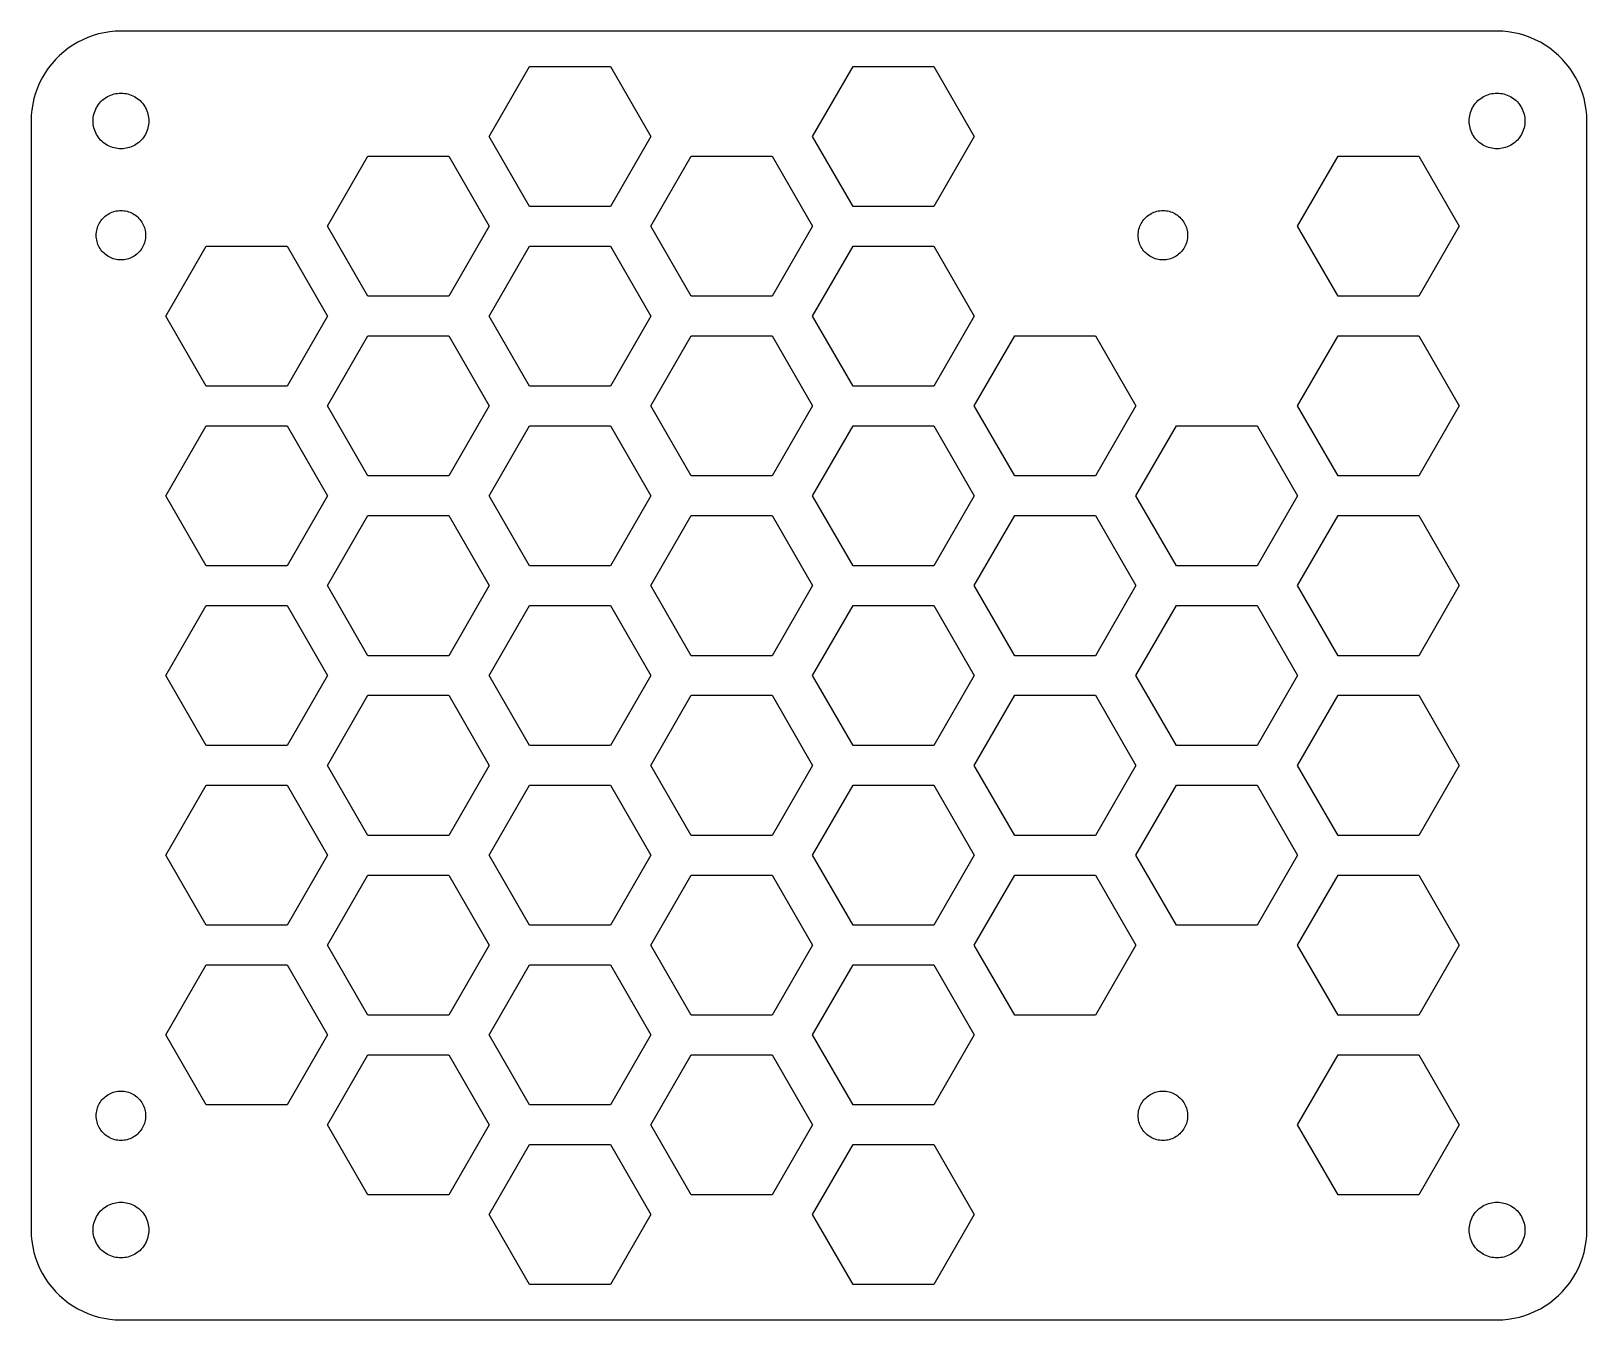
# Model space of a CAD drawing. Header units: metres. Extents: x -5 to 81.6, y -35.9 to 35.9.
import ezdxf

# ---------------------------------------------------------------- set-up
doc = ezdxf.new("R2010")
doc.units = ezdxf.units.M

msp = doc.modelspace()

# ---------------------------------------------------------------- linework, layer by layer
for p, q in [((-1.84062, 35.5089), (-2.1289, 35.3841)), ((-1.54508, 35.6153), (-1.84062, 35.5089)), ((-1.24345, 35.7029), (-1.54508, 35.6153)), ((-0.936906, 35.7714), (-1.24345, 35.7029)), ((-0.626666, 35.8206), (-0.936906, 35.7714)), ((-0.313952, 35.8501), (-0.626666, 35.8206)), ((0, 35.86), (-0.313952, 35.8501)), ((76.6, 35.86), (0, 35.86)), ((76.914, 35.8501), (76.6, 35.86)), ((77.2267, 35.8206), (76.914, 35.8501)), ((77.5369, 35.7714), (77.2267, 35.8206)), ((77.8434, 35.7029), (77.5369, 35.7714)), ((78.1451, 35.6153), (77.8434, 35.7029)), ((78.4406, 35.5089), (78.1451, 35.6153)), ((78.7289, 35.3841), (78.4406, 35.5089)), ((-3.18712, 34.7126), (-3.42274, 34.5048)), ((-2.93893, 34.9051), (-3.18712, 34.7126)), ((-2.67913, 35.0816), (-2.93893, 34.9051)), ((-2.40877, 35.2415), (-2.67913, 35.0816)), ((-2.1289, 35.3841), (-2.40877, 35.2415)), ((79.0088, 35.2415), (78.7289, 35.3841)), ((79.2791, 35.0816), (79.0088, 35.2415)), ((79.5389, 34.9051), (79.2791, 35.0816)), ((79.7871, 34.7126), (79.5389, 34.9051)), ((80.0227, 34.5048), (79.7871, 34.7126)), ((-4.04508, 33.7989), (-4.22164, 33.5391)), ((-3.85257, 34.0471), (-4.04508, 33.7989)), ((-3.64484, 34.2827), (-3.85257, 34.0471)), ((-3.42274, 34.5048), (-3.64484, 34.2827)), ((20.5, 30), (22.75, 33.8971)), ((22.75, 33.8971), (27.25, 33.8971)), ((27.25, 33.8971), (29.5, 30)), ((38.5, 30), (40.75, 33.8971)), ((40.75, 33.8971), (45.25, 33.8971)), ((45.25, 33.8971), (47.5, 30)), ((80.2448, 34.2827), (80.0227, 34.5048)), ((80.4526, 34.0471), (80.2448, 34.2827)), ((80.6451, 33.7989), (80.4526, 34.0471)), ((80.8216, 33.5391), (80.6451, 33.7989)), ((-4.52413, 32.9889), (-4.64888, 32.7006)), ((-4.38153, 33.2688), (-4.52413, 32.9889)), ((-4.22164, 33.5391), (-4.38153, 33.2688)), ((80.9815, 33.2688), (80.8216, 33.5391)), ((81.1241, 32.9889), (80.9815, 33.2688)), ((81.2489, 32.7006), (81.1241, 32.9889)), ((-4.84292, 32.1034), (-4.91144, 31.7969)), ((-4.75528, 32.4051), (-4.84292, 32.1034)), ((-4.64888, 32.7006), (-4.75528, 32.4051)), ((-1.06105, 31.9899), (-0.988007, 32.0543)), ((-0.988007, 32.0543), (-0.911067, 32.114)), ((-0.911067, 32.114), (-0.830531, 32.1687)), ((-0.830531, 32.1687), (-0.746717, 32.2183)), ((-0.746717, 32.2183), (-0.659958, 32.2625)), ((-0.659958, 32.2625), (-0.570593, 32.3012)), ((-0.570593, 32.3012), (-0.478976, 32.3341)), ((-0.478976, 32.3341), (-0.385468, 32.3613)), ((-0.385468, 32.3613), (-0.290441, 32.3825)), ((-0.290441, 32.3825), (-0.194266, 32.3978)), ((-0.194266, 32.3978), (-0.097324, 32.4069)), ((-0.097324, 32.4069), (0, 32.41)), ((0, 32.41), (0.097324, 32.4069)), ((0.097324, 32.4069), (0.194266, 32.3978)), ((0.194266, 32.3978), (0.290441, 32.3825)), ((0.290441, 32.3825), (0.385468, 32.3613)), ((0.385468, 32.3613), (0.478976, 32.3341)), ((0.478976, 32.3341), (0.570593, 32.3012)), ((0.570593, 32.3012), (0.659958, 32.2625)), ((0.659958, 32.2625), (0.746717, 32.2183)), ((0.746717, 32.2183), (0.830531, 32.1687)), ((0.830531, 32.1687), (0.911067, 32.114)), ((0.911067, 32.114), (0.988007, 32.0543)), ((0.988007, 32.0543), (1.06105, 31.9899)), ((75.539, 31.9899), (75.612, 32.0543)), ((75.612, 32.0543), (75.6889, 32.114)), ((75.6889, 32.114), (75.7695, 32.1687)), ((75.7695, 32.1687), (75.8533, 32.2183)), ((75.8533, 32.2183), (75.94, 32.2625)), ((75.94, 32.2625), (76.0294, 32.3012)), ((76.0294, 32.3012), (76.121, 32.3341)), ((76.121, 32.3341), (76.2145, 32.3613)), ((76.2145, 32.3613), (76.3096, 32.3825)), ((76.3096, 32.3825), (76.4057, 32.3978)), ((76.4057, 32.3978), (76.5027, 32.4069)), ((76.5027, 32.4069), (76.6, 32.41)), ((76.6, 32.41), (76.6973, 32.4069)), ((76.6973, 32.4069), (76.7943, 32.3978)), ((76.7943, 32.3978), (76.8904, 32.3825)), ((76.8904, 32.3825), (76.9855, 32.3613)), ((76.9855, 32.3613), (77.079, 32.3341)), ((77.079, 32.3341), (77.1706, 32.3012)), ((77.1706, 32.3012), (77.26, 32.2625)), ((77.26, 32.2625), (77.3467, 32.2183)), ((77.3467, 32.2183), (77.4305, 32.1687)), ((77.4305, 32.1687), (77.5111, 32.114)), ((77.5111, 32.114), (77.588, 32.0543)), ((77.588, 32.0543), (77.661, 31.9899)), ((81.3553, 32.4051), (81.2489, 32.7006)), ((81.4429, 32.1034), (81.3553, 32.4051)), ((81.5114, 31.7969), (81.4429, 32.1034)), ((-4.96057, 31.4867), (-4.99013, 31.174)), ((-4.91144, 31.7969), (-4.96057, 31.4867)), ((-1.52254, 31.1504), (-1.5013, 31.2455)), ((-1.5013, 31.2455), (-1.47414, 31.339)), ((-1.47414, 31.339), (-1.44115, 31.4306)), ((-1.44115, 31.4306), (-1.40248, 31.52)), ((-1.40248, 31.52), (-1.35827, 31.6067)), ((-1.35827, 31.6067), (-1.30871, 31.6905)), ((-1.30871, 31.6905), (-1.25398, 31.7711)), ((-1.25398, 31.7711), (-1.19429, 31.848)), ((-1.19429, 31.848), (-1.1299, 31.921)), ((-1.1299, 31.921), (-1.06105, 31.9899)), ((1.06105, 31.9899), (1.1299, 31.921)), ((1.1299, 31.921), (1.19429, 31.848)), ((1.19429, 31.848), (1.25398, 31.7711)), ((1.25398, 31.7711), (1.30871, 31.6905)), ((1.30871, 31.6905), (1.35827, 31.6067)), ((1.35827, 31.6067), (1.40248, 31.52)), ((1.40248, 31.52), (1.44115, 31.4306)), ((1.44115, 31.4306), (1.47414, 31.339)), ((1.47414, 31.339), (1.5013, 31.2455)), ((1.5013, 31.2455), (1.52254, 31.1504)), ((75.0775, 31.1504), (75.0987, 31.2455)), ((75.0987, 31.2455), (75.1259, 31.339)), ((75.1259, 31.339), (75.1588, 31.4306)), ((75.1588, 31.4306), (75.1975, 31.52)), ((75.1975, 31.52), (75.2417, 31.6067)), ((75.2417, 31.6067), (75.2913, 31.6905)), ((75.2913, 31.6905), (75.346, 31.7711)), ((75.346, 31.7711), (75.4057, 31.848)), ((75.4057, 31.848), (75.4701, 31.921)), ((75.4701, 31.921), (75.539, 31.9899)), ((77.661, 31.9899), (77.7299, 31.921)), ((77.7299, 31.921), (77.7943, 31.848)), ((77.7943, 31.848), (77.854, 31.7711)), ((77.854, 31.7711), (77.9087, 31.6905)), ((77.9087, 31.6905), (77.9583, 31.6067)), ((77.9583, 31.6067), (78.0025, 31.52)), ((78.0025, 31.52), (78.0412, 31.4306)), ((78.0412, 31.4306), (78.0741, 31.339)), ((78.0741, 31.339), (78.1013, 31.2455)), ((78.1013, 31.2455), (78.1225, 31.1504)), ((81.5606, 31.4867), (81.5114, 31.7969)), ((81.5901, 31.174), (81.5606, 31.4867)), ((-4.99013, 31.174), (-5, 30.86)), ((-5, 30.86), (-5, -30.86)), ((-1.55, 30.86), (-1.54694, 30.9573)), ((-1.54694, 30.7627), (-1.55, 30.86)), ((-1.54694, 30.9573), (-1.53778, 31.0543)), ((-1.53778, 30.6657), (-1.54694, 30.7627)), ((-1.53778, 31.0543), (-1.52254, 31.1504)), ((-1.52254, 30.5696), (-1.53778, 30.6657)), ((-1.5013, 30.4745), (-1.52254, 30.5696)), ((-1.47414, 30.381), (-1.5013, 30.4745)), ((-1.44115, 30.2894), (-1.47414, 30.381)), ((1.47414, 30.381), (1.44115, 30.2894)), ((1.5013, 30.4745), (1.47414, 30.381)), ((1.52254, 30.5696), (1.5013, 30.4745)), ((1.52254, 31.1504), (1.53778, 31.0543)), ((1.53778, 30.6657), (1.52254, 30.5696)), ((1.53778, 31.0543), (1.54694, 30.9573)), ((1.54694, 30.7627), (1.53778, 30.6657)), ((1.54694, 30.9573), (1.55, 30.86)), ((1.55, 30.86), (1.54694, 30.7627)), ((75.05, 30.86), (75.0531, 30.9573)), ((75.0531, 30.7627), (75.05, 30.86)), ((75.0531, 30.9573), (75.0622, 31.0543)), ((75.0622, 30.6657), (75.0531, 30.7627)), ((75.0622, 31.0543), (75.0775, 31.1504)), ((75.0775, 30.5696), (75.0622, 30.6657)), ((75.0987, 30.4745), (75.0775, 30.5696)), ((75.1259, 30.381), (75.0987, 30.4745)), ((75.1588, 30.2894), (75.1259, 30.381)), ((78.0741, 30.381), (78.0412, 30.2894)), ((78.1013, 30.4745), (78.0741, 30.381)), ((78.1225, 30.5696), (78.1013, 30.4745)), ((78.1225, 31.1504), (78.1378, 31.0543)), ((78.1378, 30.6657), (78.1225, 30.5696)), ((78.1378, 31.0543), (78.1469, 30.9573)), ((78.1469, 30.7627), (78.1378, 30.6657)), ((78.1469, 30.9573), (78.15, 30.86)), ((78.15, 30.86), (78.1469, 30.7627)), ((81.6, 30.86), (81.5901, 31.174)), ((81.6, -30.86), (81.6, 30.86)), ((-1.40248, 30.2), (-1.44115, 30.2894)), ((-1.35827, 30.1133), (-1.40248, 30.2)), ((-1.30871, 30.0295), (-1.35827, 30.1133)), ((-1.25398, 29.9489), (-1.30871, 30.0295)), ((-1.19429, 29.872), (-1.25398, 29.9489)), ((-1.1299, 29.799), (-1.19429, 29.872)), ((-1.06105, 29.7301), (-1.1299, 29.799)), ((-0.988007, 29.6657), (-1.06105, 29.7301)), ((-0.911067, 29.606), (-0.988007, 29.6657)), ((-0.830531, 29.5513), (-0.911067, 29.606)), ((-0.746717, 29.5017), (-0.830531, 29.5513)), ((-0.659958, 29.4575), (-0.746717, 29.5017)), ((-0.570593, 29.4188), (-0.659958, 29.4575)), ((0.659958, 29.4575), (0.570593, 29.4188)), ((0.746717, 29.5017), (0.659958, 29.4575)), ((0.830531, 29.5513), (0.746717, 29.5017)), ((0.911067, 29.606), (0.830531, 29.5513)), ((0.988007, 29.6657), (0.911067, 29.606)), ((1.06105, 29.7301), (0.988007, 29.6657)), ((1.1299, 29.799), (1.06105, 29.7301)), ((1.19429, 29.872), (1.1299, 29.799)), ((1.25398, 29.9489), (1.19429, 29.872)), ((1.30871, 30.0295), (1.25398, 29.9489)), ((1.35827, 30.1133), (1.30871, 30.0295)), ((1.40248, 30.2), (1.35827, 30.1133)), ((1.44115, 30.2894), (1.40248, 30.2)), ((22.75, 26.1029), (20.5, 30)), ((29.5, 30), (27.25, 26.1029)), ((40.75, 26.1029), (38.5, 30)), ((47.5, 30), (45.25, 26.1029)), ((75.1975, 30.2), (75.1588, 30.2894)), ((75.2417, 30.1133), (75.1975, 30.2)), ((75.2913, 30.0295), (75.2417, 30.1133)), ((75.346, 29.9489), (75.2913, 30.0295)), ((75.4057, 29.872), (75.346, 29.9489)), ((75.4701, 29.799), (75.4057, 29.872)), ((75.539, 29.7301), (75.4701, 29.799)), ((75.612, 29.6657), (75.539, 29.7301)), ((75.6889, 29.606), (75.612, 29.6657)), ((75.7695, 29.5513), (75.6889, 29.606)), ((75.8533, 29.5017), (75.7695, 29.5513)), ((75.94, 29.4575), (75.8533, 29.5017)), ((76.0294, 29.4188), (75.94, 29.4575)), ((77.26, 29.4575), (77.1706, 29.4188)), ((77.3467, 29.5017), (77.26, 29.4575)), ((77.4305, 29.5513), (77.3467, 29.5017)), ((77.5111, 29.606), (77.4305, 29.5513)), ((77.588, 29.6657), (77.5111, 29.606)), ((77.661, 29.7301), (77.588, 29.6657)), ((77.7299, 29.799), (77.661, 29.7301)), ((77.7943, 29.872), (77.7299, 29.799)), ((77.854, 29.9489), (77.7943, 29.872)), ((77.9087, 30.0295), (77.854, 29.9489)), ((77.9583, 30.1133), (77.9087, 30.0295)), ((78.0025, 30.2), (77.9583, 30.1133)), ((78.0412, 30.2894), (78.0025, 30.2)), ((-0.478976, 29.3859), (-0.570593, 29.4188)), ((-0.385468, 29.3587), (-0.478976, 29.3859)), ((-0.290441, 29.3375), (-0.385468, 29.3587)), ((-0.194266, 29.3222), (-0.290441, 29.3375)), ((-0.097324, 29.3131), (-0.194266, 29.3222)), ((0, 29.31), (-0.097324, 29.3131)), ((0.097324, 29.3131), (0, 29.31)), ((0.194266, 29.3222), (0.097324, 29.3131)), ((0.290441, 29.3375), (0.194266, 29.3222)), ((0.385468, 29.3587), (0.290441, 29.3375)), ((0.478976, 29.3859), (0.385468, 29.3587)), ((0.570593, 29.4188), (0.478976, 29.3859)), ((11.5, 25), (13.75, 28.8971)), ((13.75, 28.8971), (18.25, 28.8971)), ((18.25, 28.8971), (20.5, 25)), ((29.5, 25), (31.75, 28.8971)), ((31.75, 28.8971), (36.25, 28.8971)), ((36.25, 28.8971), (38.5, 25)), ((65.5, 25), (67.75, 28.8971)), ((67.75, 28.8971), (72.25, 28.8971)), ((72.25, 28.8971), (74.5, 25)), ((76.121, 29.3859), (76.0294, 29.4188)), ((76.2145, 29.3587), (76.121, 29.3859)), ((76.3096, 29.3375), (76.2145, 29.3587)), ((76.4057, 29.3222), (76.3096, 29.3375)), ((76.5027, 29.3131), (76.4057, 29.3222)), ((76.6, 29.31), (76.5027, 29.3131)), ((76.6973, 29.3131), (76.6, 29.31)), ((76.7943, 29.3222), (76.6973, 29.3131)), ((76.8904, 29.3375), (76.7943, 29.3222)), ((76.9855, 29.3587), (76.8904, 29.3375)), ((77.079, 29.3859), (76.9855, 29.3587)), ((77.1706, 29.4188), (77.079, 29.3859)), ((27.25, 26.1029), (22.75, 26.1029)), ((45.25, 26.1029), (40.75, 26.1029)), ((-1.24414, 25.0854), (-1.20492, 25.1624)), ((-1.20492, 25.1624), (-1.16095, 25.2368)), ((-1.16095, 25.2368), (-1.1124, 25.3082)), ((-1.1124, 25.3082), (-1.05945, 25.3765)), ((-1.05945, 25.3765), (-1.00233, 25.4413)), ((-1.00233, 25.4413), (-0.941252, 25.5023)), ((-0.941252, 25.5023), (-0.876457, 25.5595)), ((-0.876457, 25.5595), (-0.808205, 25.6124)), ((-0.808205, 25.6124), (-0.736761, 25.661)), ((-0.736761, 25.661), (-0.662411, 25.7049)), ((-0.662411, 25.7049), (-0.585446, 25.7441)), ((-0.585446, 25.7441), (-0.506171, 25.7784)), ((-0.506171, 25.7784), (-0.424898, 25.8077)), ((-0.424898, 25.8077), (-0.341949, 25.8318)), ((-0.341949, 25.8318), (-0.257648, 25.8506)), ((-0.257648, 25.8506), (-0.172333, 25.8642)), ((-0.172333, 25.8642), (-0.086336, 25.8723)), ((-0.086336, 25.8723), (0, 25.875)), ((0, 25.875), (0.086336, 25.8723)), ((0.086336, 25.8723), (0.172333, 25.8642)), ((0.172333, 25.8642), (0.257648, 25.8506)), ((0.257648, 25.8506), (0.341949, 25.8318)), ((0.341949, 25.8318), (0.424898, 25.8077)), ((0.424898, 25.8077), (0.506171, 25.7784)), ((0.506171, 25.7784), (0.585446, 25.7441)), ((0.585446, 25.7441), (0.662411, 25.7049)), ((0.662411, 25.7049), (0.736761, 25.661)), ((0.736761, 25.661), (0.808205, 25.6124)), ((0.808205, 25.6124), (0.876457, 25.5595)), ((0.876457, 25.5595), (0.941252, 25.5023)), ((0.941252, 25.5023), (1.00233, 25.4413)), ((1.00233, 25.4413), (1.05945, 25.3765)), ((1.05945, 25.3765), (1.1124, 25.3082)), ((1.1124, 25.3082), (1.16095, 25.2368)), ((1.16095, 25.2368), (1.20492, 25.1624)), ((1.20492, 25.1624), (1.24414, 25.0854)), ((56.7559, 25.0854), (56.7951, 25.1624)), ((56.7951, 25.1624), (56.839, 25.2368)), ((56.839, 25.2368), (56.8876, 25.3082)), ((56.8876, 25.3082), (56.9405, 25.3765)), ((56.9405, 25.3765), (56.9977, 25.4413)), ((56.9977, 25.4413), (57.0587, 25.5023)), ((57.0587, 25.5023), (57.1235, 25.5595)), ((57.1235, 25.5595), (57.1918, 25.6124)), ((57.1918, 25.6124), (57.2632, 25.661)), ((57.2632, 25.661), (57.3376, 25.7049)), ((57.3376, 25.7049), (57.4146, 25.7441)), ((57.4146, 25.7441), (57.4938, 25.7784)), ((57.4938, 25.7784), (57.5751, 25.8077)), ((57.5751, 25.8077), (57.6581, 25.8318)), ((57.6581, 25.8318), (57.7424, 25.8506)), ((57.7424, 25.8506), (57.8277, 25.8642)), ((57.8277, 25.8642), (57.9137, 25.8723)), ((57.9137, 25.8723), (58, 25.875)), ((58, 25.875), (58.0863, 25.8723)), ((58.0863, 25.8723), (58.1723, 25.8642)), ((58.1723, 25.8642), (58.2576, 25.8506)), ((58.2576, 25.8506), (58.3419, 25.8318)), ((58.3419, 25.8318), (58.4249, 25.8077)), ((58.4249, 25.8077), (58.5062, 25.7784)), ((58.5062, 25.7784), (58.5854, 25.7441)), ((58.5854, 25.7441), (58.6624, 25.7049)), ((58.6624, 25.7049), (58.7368, 25.661)), ((58.7368, 25.661), (58.8082, 25.6124)), ((58.8082, 25.6124), (58.8765, 25.5595)), ((58.8765, 25.5595), (58.9413, 25.5023)), ((58.9413, 25.5023), (59.0023, 25.4413)), ((59.0023, 25.4413), (59.0595, 25.3765)), ((59.0595, 25.3765), (59.1124, 25.3082)), ((59.1124, 25.3082), (59.161, 25.2368)), ((59.161, 25.2368), (59.2049, 25.1624)), ((59.2049, 25.1624), (59.2441, 25.0854)), ((-1.375, 24.5), (-1.37229, 24.5863)), ((-1.37229, 24.4137), (-1.375, 24.5)), ((-1.37229, 24.5863), (-1.36416, 24.6723)), ((-1.36416, 24.3277), (-1.37229, 24.4137)), ((-1.36416, 24.6723), (-1.35064, 24.7576)), ((-1.35064, 24.2424), (-1.36416, 24.3277)), ((-1.35064, 24.7576), (-1.3318, 24.8419)), ((-1.3318, 24.8419), (-1.3077, 24.9249)), ((-1.3077, 24.9249), (-1.27844, 25.0062)), ((-1.27844, 25.0062), (-1.24414, 25.0854)), ((1.24414, 25.0854), (1.27844, 25.0062)), ((1.27844, 25.0062), (1.3077, 24.9249)), ((1.3077, 24.9249), (1.3318, 24.8419)), ((1.3318, 24.8419), (1.35064, 24.7576)), ((1.35064, 24.7576), (1.36416, 24.6723)), ((1.36416, 24.3277), (1.35064, 24.2424)), ((1.36416, 24.6723), (1.37229, 24.5863)), ((1.37229, 24.4137), (1.36416, 24.3277)), ((1.37229, 24.5863), (1.375, 24.5)), ((1.375, 24.5), (1.37229, 24.4137)), ((13.75, 21.1029), (11.5, 25)), ((20.5, 25), (18.25, 21.1029)), ((31.75, 21.1029), (29.5, 25)), ((38.5, 25), (36.25, 21.1029)), ((56.625, 24.5), (56.6277, 24.5863)), ((56.6277, 24.4137), (56.625, 24.5)), ((56.6277, 24.5863), (56.6358, 24.6723)), ((56.6358, 24.3277), (56.6277, 24.4137)), ((56.6358, 24.6723), (56.6494, 24.7576)), ((56.6494, 24.2424), (56.6358, 24.3277)), ((56.6494, 24.7576), (56.6682, 24.8419)), ((56.6682, 24.8419), (56.6923, 24.9249)), ((56.6923, 24.9249), (56.7216, 25.0062)), ((56.7216, 25.0062), (56.7559, 25.0854)), ((59.2441, 25.0854), (59.2784, 25.0062)), ((59.2784, 25.0062), (59.3077, 24.9249)), ((59.3077, 24.9249), (59.3318, 24.8419)), ((59.3318, 24.8419), (59.3506, 24.7576)), ((59.3506, 24.7576), (59.3642, 24.6723)), ((59.3642, 24.3277), (59.3506, 24.2424)), ((59.3642, 24.6723), (59.3723, 24.5863)), ((59.3723, 24.4137), (59.3642, 24.3277)), ((59.3723, 24.5863), (59.375, 24.5)), ((59.375, 24.5), (59.3723, 24.4137)), ((67.75, 21.1029), (65.5, 25)), ((74.5, 25), (72.25, 21.1029)), ((-1.3318, 24.1581), (-1.35064, 24.2424)), ((-1.3077, 24.0751), (-1.3318, 24.1581)), ((-1.27844, 23.9938), (-1.3077, 24.0751)), ((-1.24414, 23.9146), (-1.27844, 23.9938)), ((-1.20492, 23.8376), (-1.24414, 23.9146)), ((-1.16095, 23.7632), (-1.20492, 23.8376)), ((-1.1124, 23.6918), (-1.16095, 23.7632)), ((-1.05945, 23.6235), (-1.1124, 23.6918)), ((-1.00233, 23.5587), (-1.05945, 23.6235)), ((-0.941252, 23.4977), (-1.00233, 23.5587)), ((-0.876457, 23.4405), (-0.941252, 23.4977)), ((-0.808205, 23.3876), (-0.876457, 23.4405)), ((-0.736761, 23.339), (-0.808205, 23.3876)), ((0.808205, 23.3876), (0.736761, 23.339)), ((0.876457, 23.4405), (0.808205, 23.3876)), ((0.941252, 23.4977), (0.876457, 23.4405)), ((1.00233, 23.5587), (0.941252, 23.4977)), ((1.05945, 23.6235), (1.00233, 23.5587)), ((1.1124, 23.6918), (1.05945, 23.6235)), ((1.16095, 23.7632), (1.1124, 23.6918)), ((1.20492, 23.8376), (1.16095, 23.7632)), ((1.24414, 23.9146), (1.20492, 23.8376)), ((1.27844, 23.9938), (1.24414, 23.9146)), ((1.3077, 24.0751), (1.27844, 23.9938)), ((1.3318, 24.1581), (1.3077, 24.0751)), ((1.35064, 24.2424), (1.3318, 24.1581)), ((2.5, 20), (4.75, 23.8971)), ((4.75, 23.8971), (9.25, 23.8971)), ((9.25, 23.8971), (11.5, 20)), ((20.5, 20), (22.75, 23.8971)), ((22.75, 23.8971), (27.25, 23.8971)), ((27.25, 23.8971), (29.5, 20)), ((38.5, 20), (40.75, 23.8971)), ((40.75, 23.8971), (45.25, 23.8971)), ((45.25, 23.8971), (47.5, 20)), ((56.6682, 24.1581), (56.6494, 24.2424)), ((56.6923, 24.0751), (56.6682, 24.1581)), ((56.7216, 23.9938), (56.6923, 24.0751)), ((56.7559, 23.9146), (56.7216, 23.9938)), ((56.7951, 23.8376), (56.7559, 23.9146)), ((56.839, 23.7632), (56.7951, 23.8376)), ((56.8876, 23.6918), (56.839, 23.7632)), ((56.9405, 23.6235), (56.8876, 23.6918)), ((56.9977, 23.5587), (56.9405, 23.6235)), ((57.0587, 23.4977), (56.9977, 23.5587)), ((57.1235, 23.4405), (57.0587, 23.4977)), ((57.1918, 23.3876), (57.1235, 23.4405)), ((57.2632, 23.339), (57.1918, 23.3876)), ((58.8082, 23.3876), (58.7368, 23.339)), ((58.8765, 23.4405), (58.8082, 23.3876)), ((58.9413, 23.4977), (58.8765, 23.4405)), ((59.0023, 23.5587), (58.9413, 23.4977)), ((59.0595, 23.6235), (59.0023, 23.5587)), ((59.1124, 23.6918), (59.0595, 23.6235)), ((59.161, 23.7632), (59.1124, 23.6918)), ((59.2049, 23.8376), (59.161, 23.7632)), ((59.2441, 23.9146), (59.2049, 23.8376)), ((59.2784, 23.9938), (59.2441, 23.9146)), ((59.3077, 24.0751), (59.2784, 23.9938)), ((59.3318, 24.1581), (59.3077, 24.0751)), ((59.3506, 24.2424), (59.3318, 24.1581)), ((-0.662411, 23.2951), (-0.736761, 23.339)), ((-0.585446, 23.2559), (-0.662411, 23.2951)), ((-0.506171, 23.2216), (-0.585446, 23.2559)), ((-0.424898, 23.1923), (-0.506171, 23.2216)), ((-0.341949, 23.1682), (-0.424898, 23.1923)), ((-0.257648, 23.1494), (-0.341949, 23.1682)), ((-0.172333, 23.1358), (-0.257648, 23.1494)), ((-0.086336, 23.1277), (-0.172333, 23.1358)), ((0, 23.125), (-0.086336, 23.1277)), ((0.086336, 23.1277), (0, 23.125)), ((0.172333, 23.1358), (0.086336, 23.1277)), ((0.257648, 23.1494), (0.172333, 23.1358)), ((0.341949, 23.1682), (0.257648, 23.1494)), ((0.424898, 23.1923), (0.341949, 23.1682)), ((0.506171, 23.2216), (0.424898, 23.1923)), ((0.585446, 23.2559), (0.506171, 23.2216)), ((0.662411, 23.2951), (0.585446, 23.2559)), ((0.736761, 23.339), (0.662411, 23.2951)), ((57.3376, 23.2951), (57.2632, 23.339)), ((57.4146, 23.2559), (57.3376, 23.2951)), ((57.4938, 23.2216), (57.4146, 23.2559)), ((57.5751, 23.1923), (57.4938, 23.2216)), ((57.6581, 23.1682), (57.5751, 23.1923)), ((57.7424, 23.1494), (57.6581, 23.1682)), ((57.8277, 23.1358), (57.7424, 23.1494)), ((57.9137, 23.1277), (57.8277, 23.1358)), ((58, 23.125), (57.9137, 23.1277)), ((58.0863, 23.1277), (58, 23.125)), ((58.1723, 23.1358), (58.0863, 23.1277)), ((58.2576, 23.1494), (58.1723, 23.1358)), ((58.3419, 23.1682), (58.2576, 23.1494)), ((58.4249, 23.1923), (58.3419, 23.1682)), ((58.5062, 23.2216), (58.4249, 23.1923)), ((58.5854, 23.2559), (58.5062, 23.2216)), ((58.6624, 23.2951), (58.5854, 23.2559)), ((58.7368, 23.339), (58.6624, 23.2951)), ((18.25, 21.1029), (13.75, 21.1029)), ((36.25, 21.1029), (31.75, 21.1029)), ((72.25, 21.1029), (67.75, 21.1029)), ((4.75, 16.1029), (2.5, 20)), ((11.5, 20), (9.25, 16.1029)), ((22.75, 16.1029), (20.5, 20)), ((29.5, 20), (27.25, 16.1029)), ((40.75, 16.1029), (38.5, 20)), ((47.5, 20), (45.25, 16.1029)), ((11.5, 15), (13.75, 18.8971)), ((13.75, 18.8971), (18.25, 18.8971)), ((18.25, 18.8971), (20.5, 15)), ((29.5, 15), (31.75, 18.8971)), ((31.75, 18.8971), (36.25, 18.8971)), ((36.25, 18.8971), (38.5, 15)), ((47.5, 15), (49.75, 18.8971)), ((49.75, 18.8971), (54.25, 18.8971)), ((54.25, 18.8971), (56.5, 15)), ((65.5, 15), (67.75, 18.8971)), ((67.75, 18.8971), (72.25, 18.8971)), ((72.25, 18.8971), (74.5, 15)), ((9.25, 16.1029), (4.75, 16.1029)), ((27.25, 16.1029), (22.75, 16.1029)), ((45.25, 16.1029), (40.75, 16.1029)), ((13.75, 11.1029), (11.5, 15)), ((20.5, 15), (18.25, 11.1029)), ((31.75, 11.1029), (29.5, 15)), ((38.5, 15), (36.25, 11.1029)), ((49.75, 11.1029), (47.5, 15)), ((56.5, 15), (54.25, 11.1029)), ((67.75, 11.1029), (65.5, 15)), ((74.5, 15), (72.25, 11.1029)), ((2.5, 10), (4.75, 13.8971)), ((4.75, 13.8971), (9.25, 13.8971)), ((9.25, 13.8971), (11.5, 10)), ((20.5, 10), (22.75, 13.8971)), ((22.75, 13.8971), (27.25, 13.8971)), ((27.25, 13.8971), (29.5, 10)), ((38.5, 10), (40.75, 13.8971)), ((40.75, 13.8971), (45.25, 13.8971)), ((45.25, 13.8971), (47.5, 10)), ((56.5, 10), (58.75, 13.8971)), ((58.75, 13.8971), (63.25, 13.8971)), ((63.25, 13.8971), (65.5, 10)), ((18.25, 11.1029), (13.75, 11.1029)), ((36.25, 11.1029), (31.75, 11.1029)), ((54.25, 11.1029), (49.75, 11.1029)), ((72.25, 11.1029), (67.75, 11.1029)), ((4.75, 6.10289), (2.5, 10)), ((11.5, 10), (9.25, 6.10289)), ((22.75, 6.10289), (20.5, 10)), ((29.5, 10), (27.25, 6.10289)), ((40.75, 6.10289), (38.5, 10)), ((47.5, 10), (45.25, 6.10289)), ((58.75, 6.10289), (56.5, 10)), ((65.5, 10), (63.25, 6.10289)), ((11.5, 5), (13.75, 8.89711)), ((13.75, 8.89711), (18.25, 8.89711)), ((18.25, 8.89711), (20.5, 5)), ((29.5, 5), (31.75, 8.89711)), ((31.75, 8.89711), (36.25, 8.89711)), ((36.25, 8.89711), (38.5, 5)), ((47.5, 5), (49.75, 8.89711)), ((49.75, 8.89711), (54.25, 8.89711)), ((54.25, 8.89711), (56.5, 5)), ((65.5, 5), (67.75, 8.89711)), ((67.75, 8.89711), (72.25, 8.89711)), ((72.25, 8.89711), (74.5, 5)), ((9.25, 6.10289), (4.75, 6.10289)), ((27.25, 6.10289), (22.75, 6.10289)), ((45.25, 6.10289), (40.75, 6.10289)), ((63.25, 6.10289), (58.75, 6.10289)), ((13.75, 1.10289), (11.5, 5)), ((20.5, 5), (18.25, 1.10289)), ((31.75, 1.10289), (29.5, 5)), ((38.5, 5), (36.25, 1.10289)), ((49.75, 1.10289), (47.5, 5)), ((56.5, 5), (54.25, 1.10289)), ((67.75, 1.10289), (65.5, 5)), ((74.5, 5), (72.25, 1.10289)), ((2.5, 0), (4.75, 3.89711)), ((4.75, 3.89711), (9.25, 3.89711)), ((9.25, 3.89711), (11.5, 0)), ((20.5, 0), (22.75, 3.89711)), ((22.75, 3.89711), (27.25, 3.89711)), ((27.25, 3.89711), (29.5, 0)), ((38.5, 0), (40.75, 3.89711)), ((40.75, 3.89711), (45.25, 3.89711)), ((45.25, 3.89711), (47.5, 0)), ((56.5, 0), (58.75, 3.89711)), ((58.75, 3.89711), (63.25, 3.89711)), ((63.25, 3.89711), (65.5, 0)), ((18.25, 1.10289), (13.75, 1.10289)), ((36.25, 1.10289), (31.75, 1.10289)), ((54.25, 1.10289), (49.75, 1.10289)), ((72.25, 1.10289), (67.75, 1.10289)), ((4.75, -3.89711), (2.5, 0)), ((11.5, 0), (9.25, -3.89711)), ((22.75, -3.89711), (20.5, 0)), ((29.5, 0), (27.25, -3.89711)), ((40.75, -3.89711), (38.5, 0)), ((47.5, 0), (45.25, -3.89711)), ((58.75, -3.89711), (56.5, 0)), ((65.5, 0), (63.25, -3.89711)), ((11.5, -5), (13.75, -1.10289)), ((13.75, -1.10289), (18.25, -1.10289)), ((18.25, -1.10289), (20.5, -5)), ((29.5, -5), (31.75, -1.10289)), ((31.75, -1.10289), (36.25, -1.10289)), ((36.25, -1.10289), (38.5, -5)), ((47.5, -5), (49.75, -1.10289)), ((49.75, -1.10289), (54.25, -1.10289)), ((54.25, -1.10289), (56.5, -5)), ((65.5, -5), (67.75, -1.10289)), ((67.75, -1.10289), (72.25, -1.10289)), ((72.25, -1.10289), (74.5, -5)), ((9.25, -3.89711), (4.75, -3.89711)), ((27.25, -3.89711), (22.75, -3.89711)), ((45.25, -3.89711), (40.75, -3.89711)), ((63.25, -3.89711), (58.75, -3.89711)), ((13.75, -8.89711), (11.5, -5)), ((20.5, -5), (18.25, -8.89711)), ((31.75, -8.89711), (29.5, -5)), ((38.5, -5), (36.25, -8.89711)), ((49.75, -8.89711), (47.5, -5)), ((56.5, -5), (54.25, -8.89711)), ((67.75, -8.89711), (65.5, -5)), ((74.5, -5), (72.25, -8.89711)), ((2.5, -10), (4.75, -6.10289)), ((4.75, -6.10289), (9.25, -6.10289)), ((9.25, -6.10289), (11.5, -10)), ((20.5, -10), (22.75, -6.10289)), ((22.75, -6.10289), (27.25, -6.10289)), ((27.25, -6.10289), (29.5, -10)), ((38.5, -10), (40.75, -6.10289)), ((40.75, -6.10289), (45.25, -6.10289)), ((45.25, -6.10289), (47.5, -10)), ((56.5, -10), (58.75, -6.10289)), ((58.75, -6.10289), (63.25, -6.10289)), ((63.25, -6.10289), (65.5, -10)), ((18.25, -8.89711), (13.75, -8.89711)), ((36.25, -8.89711), (31.75, -8.89711)), ((54.25, -8.89711), (49.75, -8.89711)), ((72.25, -8.89711), (67.75, -8.89711)), ((4.75, -13.8971), (2.5, -10)), ((11.5, -10), (9.25, -13.8971)), ((22.75, -13.8971), (20.5, -10)), ((29.5, -10), (27.25, -13.8971)), ((40.75, -13.8971), (38.5, -10)), ((47.5, -10), (45.25, -13.8971)), ((58.75, -13.8971), (56.5, -10)), ((65.5, -10), (63.25, -13.8971)), ((11.5, -15), (13.75, -11.1029)), ((13.75, -11.1029), (18.25, -11.1029)), ((18.25, -11.1029), (20.5, -15)), ((29.5, -15), (31.75, -11.1029)), ((31.75, -11.1029), (36.25, -11.1029)), ((36.25, -11.1029), (38.5, -15)), ((47.5, -15), (49.75, -11.1029)), ((49.75, -11.1029), (54.25, -11.1029)), ((54.25, -11.1029), (56.5, -15)), ((65.5, -15), (67.75, -11.1029)), ((67.75, -11.1029), (72.25, -11.1029)), ((72.25, -11.1029), (74.5, -15)), ((9.25, -13.8971), (4.75, -13.8971)), ((27.25, -13.8971), (22.75, -13.8971)), ((45.25, -13.8971), (40.75, -13.8971)), ((63.25, -13.8971), (58.75, -13.8971)), ((13.75, -18.8971), (11.5, -15)), ((20.5, -15), (18.25, -18.8971)), ((31.75, -18.8971), (29.5, -15)), ((38.5, -15), (36.25, -18.8971)), ((49.75, -18.8971), (47.5, -15)), ((56.5, -15), (54.25, -18.8971)), ((67.75, -18.8971), (65.5, -15)), ((74.5, -15), (72.25, -18.8971)), ((2.5, -20), (4.75, -16.1029)), ((4.75, -16.1029), (9.25, -16.1029)), ((9.25, -16.1029), (11.5, -20)), ((20.5, -20), (22.75, -16.1029)), ((22.75, -16.1029), (27.25, -16.1029)), ((27.25, -16.1029), (29.5, -20)), ((38.5, -20), (40.75, -16.1029)), ((40.75, -16.1029), (45.25, -16.1029)), ((45.25, -16.1029), (47.5, -20)), ((18.25, -18.8971), (13.75, -18.8971)), ((36.25, -18.8971), (31.75, -18.8971)), ((54.25, -18.8971), (49.75, -18.8971)), ((72.25, -18.8971), (67.75, -18.8971)), ((4.75, -23.8971), (2.5, -20)), ((11.5, -20), (9.25, -23.8971)), ((22.75, -23.8971), (20.5, -20)), ((29.5, -20), (27.25, -23.8971)), ((40.75, -23.8971), (38.5, -20)), ((47.5, -20), (45.25, -23.8971)), ((11.5, -25), (13.75, -21.1029)), ((13.75, -21.1029), (18.25, -21.1029)), ((18.25, -21.1029), (20.5, -25)), ((29.5, -25), (31.75, -21.1029)), ((31.75, -21.1029), (36.25, -21.1029)), ((36.25, -21.1029), (38.5, -25)), ((65.5, -25), (67.75, -21.1029)), ((67.75, -21.1029), (72.25, -21.1029)), ((72.25, -21.1029), (74.5, -25)), ((-0.808205, -23.3876), (-0.736761, -23.339)), ((-0.736761, -23.339), (-0.662411, -23.2951)), ((-0.662411, -23.2951), (-0.585446, -23.2559)), ((-0.585446, -23.2559), (-0.506171, -23.2216)), ((-0.506171, -23.2216), (-0.424898, -23.1923)), ((-0.424898, -23.1923), (-0.341949, -23.1682)), ((-0.341949, -23.1682), (-0.257648, -23.1494)), ((-0.257648, -23.1494), (-0.172333, -23.1358)), ((-0.172333, -23.1358), (-0.086336, -23.1277)), ((-0.086336, -23.1277), (0, -23.125)), ((0, -23.125), (0.086336, -23.1277)), ((0.086336, -23.1277), (0.172333, -23.1358)), ((0.172333, -23.1358), (0.257648, -23.1494)), ((0.257648, -23.1494), (0.341949, -23.1682)), ((0.341949, -23.1682), (0.424898, -23.1923)), ((0.424898, -23.1923), (0.506171, -23.2216)), ((0.506171, -23.2216), (0.585446, -23.2559)), ((0.585446, -23.2559), (0.662411, -23.2951)), ((0.662411, -23.2951), (0.736761, -23.339)), ((0.736761, -23.339), (0.808205, -23.3876)), ((57.1918, -23.3876), (57.2632, -23.339)), ((57.2632, -23.339), (57.3376, -23.2951)), ((57.3376, -23.2951), (57.4146, -23.2559)), ((57.4146, -23.2559), (57.4938, -23.2216)), ((57.4938, -23.2216), (57.5751, -23.1923)), ((57.5751, -23.1923), (57.6581, -23.1682)), ((57.6581, -23.1682), (57.7424, -23.1494)), ((57.7424, -23.1494), (57.8277, -23.1358)), ((57.8277, -23.1358), (57.9137, -23.1277)), ((57.9137, -23.1277), (58, -23.125)), ((58, -23.125), (58.0863, -23.1277)), ((58.0863, -23.1277), (58.1723, -23.1358)), ((58.1723, -23.1358), (58.2576, -23.1494)), ((58.2576, -23.1494), (58.3419, -23.1682)), ((58.3419, -23.1682), (58.4249, -23.1923)), ((58.4249, -23.1923), (58.5062, -23.2216)), ((58.5062, -23.2216), (58.5854, -23.2559)), ((58.5854, -23.2559), (58.6624, -23.2951)), ((58.6624, -23.2951), (58.7368, -23.339)), ((58.7368, -23.339), (58.8082, -23.3876)), ((-1.36416, -24.3277), (-1.35064, -24.2424)), ((-1.35064, -24.2424), (-1.3318, -24.1581)), ((-1.3318, -24.1581), (-1.3077, -24.0751)), ((-1.3077, -24.0751), (-1.27844, -23.9938)), ((-1.27844, -23.9938), (-1.24414, -23.9146)), ((-1.24414, -23.9146), (-1.20492, -23.8376)), ((-1.20492, -23.8376), (-1.16095, -23.7632)), ((-1.16095, -23.7632), (-1.1124, -23.6918)), ((-1.1124, -23.6918), (-1.05945, -23.6235)), ((-1.05945, -23.6235), (-1.00233, -23.5587)), ((-1.00233, -23.5587), (-0.941252, -23.4977)), ((-0.941252, -23.4977), (-0.876457, -23.4405)), ((-0.876457, -23.4405), (-0.808205, -23.3876)), ((0.808205, -23.3876), (0.876457, -23.4405)), ((0.876457, -23.4405), (0.941252, -23.4977)), ((0.941252, -23.4977), (1.00233, -23.5587)), ((1.00233, -23.5587), (1.05945, -23.6235)), ((1.05945, -23.6235), (1.1124, -23.6918)), ((1.1124, -23.6918), (1.16095, -23.7632)), ((1.16095, -23.7632), (1.20492, -23.8376)), ((1.20492, -23.8376), (1.24414, -23.9146)), ((1.24414, -23.9146), (1.27844, -23.9938)), ((1.27844, -23.9938), (1.3077, -24.0751)), ((1.3077, -24.0751), (1.3318, -24.1581)), ((1.3318, -24.1581), (1.35064, -24.2424)), ((1.35064, -24.2424), (1.36416, -24.3277)), ((9.25, -23.8971), (4.75, -23.8971)), ((27.25, -23.8971), (22.75, -23.8971)), ((45.25, -23.8971), (40.75, -23.8971)), ((56.6358, -24.3277), (56.6494, -24.2424)), ((56.6494, -24.2424), (56.6682, -24.1581)), ((56.6682, -24.1581), (56.6923, -24.0751)), ((56.6923, -24.0751), (56.7216, -23.9938)), ((56.7216, -23.9938), (56.7559, -23.9146)), ((56.7559, -23.9146), (56.7951, -23.8376)), ((56.7951, -23.8376), (56.839, -23.7632)), ((56.839, -23.7632), (56.8876, -23.6918)), ((56.8876, -23.6918), (56.9405, -23.6235)), ((56.9405, -23.6235), (56.9977, -23.5587)), ((56.9977, -23.5587), (57.0587, -23.4977)), ((57.0587, -23.4977), (57.1235, -23.4405)), ((57.1235, -23.4405), (57.1918, -23.3876)), ((58.8082, -23.3876), (58.8765, -23.4405)), ((58.8765, -23.4405), (58.9413, -23.4977)), ((58.9413, -23.4977), (59.0023, -23.5587)), ((59.0023, -23.5587), (59.0595, -23.6235)), ((59.0595, -23.6235), (59.1124, -23.6918)), ((59.1124, -23.6918), (59.161, -23.7632)), ((59.161, -23.7632), (59.2049, -23.8376)), ((59.2049, -23.8376), (59.2441, -23.9146)), ((59.2441, -23.9146), (59.2784, -23.9938)), ((59.2784, -23.9938), (59.3077, -24.0751)), ((59.3077, -24.0751), (59.3318, -24.1581)), ((59.3318, -24.1581), (59.3506, -24.2424)), ((59.3506, -24.2424), (59.3642, -24.3277)), ((-1.375, -24.5), (-1.37229, -24.4137)), ((-1.37229, -24.5863), (-1.375, -24.5)), ((-1.37229, -24.4137), (-1.36416, -24.3277)), ((-1.36416, -24.6723), (-1.37229, -24.5863)), ((-1.35064, -24.7576), (-1.36416, -24.6723)), ((-1.3318, -24.8419), (-1.35064, -24.7576)), ((-1.3077, -24.9249), (-1.3318, -24.8419)), ((-1.27844, -25.0062), (-1.3077, -24.9249)), ((-1.24414, -25.0854), (-1.27844, -25.0062)), ((-1.20492, -25.1624), (-1.24414, -25.0854)), ((1.24414, -25.0854), (1.20492, -25.1624)), ((1.27844, -25.0062), (1.24414, -25.0854)), ((1.3077, -24.9249), (1.27844, -25.0062)), ((1.3318, -24.8419), (1.3077, -24.9249)), ((1.35064, -24.7576), (1.3318, -24.8419)), ((1.36416, -24.6723), (1.35064, -24.7576)), ((1.36416, -24.3277), (1.37229, -24.4137)), ((1.37229, -24.5863), (1.36416, -24.6723)), ((1.37229, -24.4137), (1.375, -24.5)), ((1.375, -24.5), (1.37229, -24.5863)), ((13.75, -28.8971), (11.5, -25)), ((20.5, -25), (18.25, -28.8971)), ((31.75, -28.8971), (29.5, -25)), ((38.5, -25), (36.25, -28.8971)), ((56.625, -24.5), (56.6277, -24.4137)), ((56.6277, -24.5863), (56.625, -24.5)), ((56.6277, -24.4137), (56.6358, -24.3277)), ((56.6358, -24.6723), (56.6277, -24.5863)), ((56.6494, -24.7576), (56.6358, -24.6723)), ((56.6682, -24.8419), (56.6494, -24.7576)), ((56.6923, -24.9249), (56.6682, -24.8419)), ((56.7216, -25.0062), (56.6923, -24.9249)), ((56.7559, -25.0854), (56.7216, -25.0062)), ((56.7951, -25.1624), (56.7559, -25.0854)), ((59.2441, -25.0854), (59.2049, -25.1624)), ((59.2784, -25.0062), (59.2441, -25.0854)), ((59.3077, -24.9249), (59.2784, -25.0062)), ((59.3318, -24.8419), (59.3077, -24.9249)), ((59.3506, -24.7576), (59.3318, -24.8419)), ((59.3642, -24.6723), (59.3506, -24.7576)), ((59.3642, -24.3277), (59.3723, -24.4137)), ((59.3723, -24.5863), (59.3642, -24.6723)), ((59.3723, -24.4137), (59.375, -24.5)), ((59.375, -24.5), (59.3723, -24.5863)), ((67.75, -28.8971), (65.5, -25)), ((74.5, -25), (72.25, -28.8971)), ((-1.16095, -25.2368), (-1.20492, -25.1624)), ((-1.1124, -25.3082), (-1.16095, -25.2368)), ((-1.05945, -25.3765), (-1.1124, -25.3082)), ((-1.00233, -25.4413), (-1.05945, -25.3765)), ((-0.941252, -25.5023), (-1.00233, -25.4413)), ((-0.876457, -25.5595), (-0.941252, -25.5023)), ((-0.808205, -25.6124), (-0.876457, -25.5595)), ((-0.736761, -25.661), (-0.808205, -25.6124)), ((-0.662411, -25.7049), (-0.736761, -25.661)), ((-0.585446, -25.7441), (-0.662411, -25.7049)), ((-0.506171, -25.7784), (-0.585446, -25.7441)), ((-0.424898, -25.8077), (-0.506171, -25.7784)), ((-0.341949, -25.8318), (-0.424898, -25.8077)), ((-0.257648, -25.8506), (-0.341949, -25.8318)), ((-0.172333, -25.8642), (-0.257648, -25.8506)), ((-0.086336, -25.8723), (-0.172333, -25.8642)), ((0, -25.875), (-0.086336, -25.8723)), ((0.086336, -25.8723), (0, -25.875)), ((0.172333, -25.8642), (0.086336, -25.8723)), ((0.257648, -25.8506), (0.172333, -25.8642)), ((0.341949, -25.8318), (0.257648, -25.8506)), ((0.424898, -25.8077), (0.341949, -25.8318)), ((0.506171, -25.7784), (0.424898, -25.8077)), ((0.585446, -25.7441), (0.506171, -25.7784)), ((0.662411, -25.7049), (0.585446, -25.7441)), ((0.736761, -25.661), (0.662411, -25.7049)), ((0.808205, -25.6124), (0.736761, -25.661)), ((0.876457, -25.5595), (0.808205, -25.6124)), ((0.941252, -25.5023), (0.876457, -25.5595)), ((1.00233, -25.4413), (0.941252, -25.5023)), ((1.05945, -25.3765), (1.00233, -25.4413)), ((1.1124, -25.3082), (1.05945, -25.3765)), ((1.16095, -25.2368), (1.1124, -25.3082)), ((1.20492, -25.1624), (1.16095, -25.2368)), ((56.839, -25.2368), (56.7951, -25.1624)), ((56.8876, -25.3082), (56.839, -25.2368)), ((56.9405, -25.3765), (56.8876, -25.3082)), ((56.9977, -25.4413), (56.9405, -25.3765)), ((57.0587, -25.5023), (56.9977, -25.4413)), ((57.1235, -25.5595), (57.0587, -25.5023)), ((57.1918, -25.6124), (57.1235, -25.5595)), ((57.2632, -25.661), (57.1918, -25.6124)), ((57.3376, -25.7049), (57.2632, -25.661)), ((57.4146, -25.7441), (57.3376, -25.7049)), ((57.4938, -25.7784), (57.4146, -25.7441)), ((57.5751, -25.8077), (57.4938, -25.7784)), ((57.6581, -25.8318), (57.5751, -25.8077)), ((57.7424, -25.8506), (57.6581, -25.8318)), ((57.8277, -25.8642), (57.7424, -25.8506)), ((57.9137, -25.8723), (57.8277, -25.8642)), ((58, -25.875), (57.9137, -25.8723)), ((58.0863, -25.8723), (58, -25.875)), ((58.1723, -25.8642), (58.0863, -25.8723)), ((58.2576, -25.8506), (58.1723, -25.8642)), ((58.3419, -25.8318), (58.2576, -25.8506)), ((58.4249, -25.8077), (58.3419, -25.8318)), ((58.5062, -25.7784), (58.4249, -25.8077)), ((58.5854, -25.7441), (58.5062, -25.7784)), ((58.6624, -25.7049), (58.5854, -25.7441)), ((58.7368, -25.661), (58.6624, -25.7049)), ((58.8082, -25.6124), (58.7368, -25.661)), ((58.8765, -25.5595), (58.8082, -25.6124)), ((58.9413, -25.5023), (58.8765, -25.5595)), ((59.0023, -25.4413), (58.9413, -25.5023)), ((59.0595, -25.3765), (59.0023, -25.4413)), ((59.1124, -25.3082), (59.0595, -25.3765)), ((59.161, -25.2368), (59.1124, -25.3082)), ((59.2049, -25.1624), (59.161, -25.2368)), ((20.5, -30), (22.75, -26.1029)), ((22.75, -26.1029), (27.25, -26.1029)), ((27.25, -26.1029), (29.5, -30)), ((38.5, -30), (40.75, -26.1029)), ((40.75, -26.1029), (45.25, -26.1029)), ((45.25, -26.1029), (47.5, -30)), ((-0.659958, -29.4575), (-0.570593, -29.4188)), ((-0.570593, -29.4188), (-0.478976, -29.3859)), ((-0.478976, -29.3859), (-0.385468, -29.3587)), ((-0.385468, -29.3587), (-0.290441, -29.3375)), ((-0.290441, -29.3375), (-0.194266, -29.3222)), ((-0.194266, -29.3222), (-0.097324, -29.3131)), ((-0.097324, -29.3131), (0, -29.31)), ((0, -29.31), (0.097324, -29.3131)), ((0.097324, -29.3131), (0.194266, -29.3222)), ((0.194266, -29.3222), (0.290441, -29.3375)), ((0.290441, -29.3375), (0.385468, -29.3587)), ((0.385468, -29.3587), (0.478976, -29.3859)), ((0.478976, -29.3859), (0.570593, -29.4188)), ((0.570593, -29.4188), (0.659958, -29.4575)), ((18.25, -28.8971), (13.75, -28.8971)), ((36.25, -28.8971), (31.75, -28.8971)), ((72.25, -28.8971), (67.75, -28.8971)), ((75.94, -29.4575), (76.0294, -29.4188)), ((76.0294, -29.4188), (76.121, -29.3859)), ((76.121, -29.3859), (76.2145, -29.3587)), ((76.2145, -29.3587), (76.3096, -29.3375)), ((76.3096, -29.3375), (76.4057, -29.3222)), ((76.4057, -29.3222), (76.5027, -29.3131)), ((76.5027, -29.3131), (76.6, -29.31)), ((76.6, -29.31), (76.6973, -29.3131)), ((76.6973, -29.3131), (76.7943, -29.3222)), ((76.7943, -29.3222), (76.8904, -29.3375)), ((76.8904, -29.3375), (76.9855, -29.3587)), ((76.9855, -29.3587), (77.079, -29.3859)), ((77.079, -29.3859), (77.1706, -29.4188)), ((77.1706, -29.4188), (77.26, -29.4575)), ((-1.47414, -30.381), (-1.44115, -30.2894)), ((-1.44115, -30.2894), (-1.40248, -30.2)), ((-1.40248, -30.2), (-1.35827, -30.1133)), ((-1.35827, -30.1133), (-1.30871, -30.0295)), ((-1.30871, -30.0295), (-1.25398, -29.9489)), ((-1.25398, -29.9489), (-1.19429, -29.872)), ((-1.19429, -29.872), (-1.1299, -29.799)), ((-1.1299, -29.799), (-1.06105, -29.7301)), ((-1.06105, -29.7301), (-0.988007, -29.6657)), ((-0.988007, -29.6657), (-0.911067, -29.606)), ((-0.911067, -29.606), (-0.830531, -29.5513)), ((-0.830531, -29.5513), (-0.746717, -29.5017)), ((-0.746717, -29.5017), (-0.659958, -29.4575)), ((0.659958, -29.4575), (0.746717, -29.5017)), ((0.746717, -29.5017), (0.830531, -29.5513)), ((0.830531, -29.5513), (0.911067, -29.606)), ((0.911067, -29.606), (0.988007, -29.6657)), ((0.988007, -29.6657), (1.06105, -29.7301)), ((1.06105, -29.7301), (1.1299, -29.799)), ((1.1299, -29.799), (1.19429, -29.872)), ((1.19429, -29.872), (1.25398, -29.9489)), ((1.25398, -29.9489), (1.30871, -30.0295)), ((1.30871, -30.0295), (1.35827, -30.1133)), ((1.35827, -30.1133), (1.40248, -30.2)), ((1.40248, -30.2), (1.44115, -30.2894)), ((1.44115, -30.2894), (1.47414, -30.381)), ((22.75, -33.8971), (20.5, -30)), ((29.5, -30), (27.25, -33.8971)), ((40.75, -33.8971), (38.5, -30)), ((47.5, -30), (45.25, -33.8971)), ((75.1259, -30.381), (75.1588, -30.2894)), ((75.1588, -30.2894), (75.1975, -30.2)), ((75.1975, -30.2), (75.2417, -30.1133)), ((75.2417, -30.1133), (75.2913, -30.0295)), ((75.2913, -30.0295), (75.346, -29.9489)), ((75.346, -29.9489), (75.4057, -29.872)), ((75.4057, -29.872), (75.4701, -29.799)), ((75.4701, -29.799), (75.539, -29.7301)), ((75.539, -29.7301), (75.612, -29.6657)), ((75.612, -29.6657), (75.6889, -29.606)), ((75.6889, -29.606), (75.7695, -29.5513)), ((75.7695, -29.5513), (75.8533, -29.5017)), ((75.8533, -29.5017), (75.94, -29.4575)), ((77.26, -29.4575), (77.3467, -29.5017)), ((77.3467, -29.5017), (77.4305, -29.5513)), ((77.4305, -29.5513), (77.5111, -29.606)), ((77.5111, -29.606), (77.588, -29.6657)), ((77.588, -29.6657), (77.661, -29.7301)), ((77.661, -29.7301), (77.7299, -29.799)), ((77.7299, -29.799), (77.7943, -29.872)), ((77.7943, -29.872), (77.854, -29.9489)), ((77.854, -29.9489), (77.9087, -30.0295)), ((77.9087, -30.0295), (77.9583, -30.1133)), ((77.9583, -30.1133), (78.0025, -30.2)), ((78.0025, -30.2), (78.0412, -30.2894)), ((78.0412, -30.2894), (78.0741, -30.381)), ((-5, -30.86), (-4.99013, -31.174)), ((-4.99013, -31.174), (-4.96057, -31.4867)), ((-1.55, -30.86), (-1.54694, -30.7627)), ((-1.54694, -30.9573), (-1.55, -30.86)), ((-1.54694, -30.7627), (-1.53778, -30.6657)), ((-1.53778, -31.0543), (-1.54694, -30.9573)), ((-1.53778, -30.6657), (-1.52254, -30.5696)), ((-1.52254, -31.1504), (-1.53778, -31.0543)), ((-1.52254, -30.5696), (-1.5013, -30.4745)), ((-1.5013, -31.2455), (-1.52254, -31.1504)), ((-1.5013, -30.4745), (-1.47414, -30.381)), ((1.47414, -30.381), (1.5013, -30.4745)), ((1.5013, -30.4745), (1.52254, -30.5696)), ((1.52254, -31.1504), (1.5013, -31.2455)), ((1.52254, -30.5696), (1.53778, -30.6657)), ((1.53778, -31.0543), (1.52254, -31.1504)), ((1.53778, -30.6657), (1.54694, -30.7627)), ((1.54694, -30.9573), (1.53778, -31.0543)), ((1.54694, -30.7627), (1.55, -30.86)), ((1.55, -30.86), (1.54694, -30.9573)), ((75.05, -30.86), (75.0531, -30.7627)), ((75.0531, -30.9573), (75.05, -30.86)), ((75.0531, -30.7627), (75.0622, -30.6657)), ((75.0622, -31.0543), (75.0531, -30.9573)), ((75.0622, -30.6657), (75.0775, -30.5696)), ((75.0775, -31.1504), (75.0622, -31.0543)), ((75.0775, -30.5696), (75.0987, -30.4745)), ((75.0987, -31.2455), (75.0775, -31.1504)), ((75.0987, -30.4745), (75.1259, -30.381)), ((78.0741, -30.381), (78.1013, -30.4745)), ((78.1013, -30.4745), (78.1225, -30.5696)), ((78.1225, -31.1504), (78.1013, -31.2455)), ((78.1225, -30.5696), (78.1378, -30.6657)), ((78.1378, -31.0543), (78.1225, -31.1504)), ((78.1378, -30.6657), (78.1469, -30.7627)), ((78.1469, -30.9573), (78.1378, -31.0543)), ((78.1469, -30.7627), (78.15, -30.86)), ((78.15, -30.86), (78.1469, -30.9573)), ((81.5606, -31.4867), (81.5901, -31.174)), ((81.5901, -31.174), (81.6, -30.86)), ((-4.96057, -31.4867), (-4.91144, -31.7969)), ((-4.91144, -31.7969), (-4.84292, -32.1034)), ((-1.47414, -31.339), (-1.5013, -31.2455)), ((-1.44115, -31.4306), (-1.47414, -31.339)), ((-1.40248, -31.52), (-1.44115, -31.4306)), ((-1.35827, -31.6067), (-1.40248, -31.52)), ((-1.30871, -31.6905), (-1.35827, -31.6067)), ((-1.25398, -31.7711), (-1.30871, -31.6905)), ((-1.19429, -31.848), (-1.25398, -31.7711)), ((-1.1299, -31.921), (-1.19429, -31.848)), ((-1.06105, -31.9899), (-1.1299, -31.921)), ((-0.988007, -32.0543), (-1.06105, -31.9899)), ((1.06105, -31.9899), (0.988007, -32.0543)), ((1.1299, -31.921), (1.06105, -31.9899)), ((1.19429, -31.848), (1.1299, -31.921)), ((1.25398, -31.7711), (1.19429, -31.848)), ((1.30871, -31.6905), (1.25398, -31.7711)), ((1.35827, -31.6067), (1.30871, -31.6905)), ((1.40248, -31.52), (1.35827, -31.6067)), ((1.44115, -31.4306), (1.40248, -31.52)), ((1.47414, -31.339), (1.44115, -31.4306)), ((1.5013, -31.2455), (1.47414, -31.339)), ((75.1259, -31.339), (75.0987, -31.2455)), ((75.1588, -31.4306), (75.1259, -31.339)), ((75.1975, -31.52), (75.1588, -31.4306)), ((75.2417, -31.6067), (75.1975, -31.52)), ((75.2913, -31.6905), (75.2417, -31.6067)), ((75.346, -31.7711), (75.2913, -31.6905)), ((75.4057, -31.848), (75.346, -31.7711)), ((75.4701, -31.921), (75.4057, -31.848)), ((75.539, -31.9899), (75.4701, -31.921)), ((75.612, -32.0543), (75.539, -31.9899)), ((77.661, -31.9899), (77.588, -32.0543)), ((77.7299, -31.921), (77.661, -31.9899)), ((77.7943, -31.848), (77.7299, -31.921)), ((77.854, -31.7711), (77.7943, -31.848)), ((77.9087, -31.6905), (77.854, -31.7711)), ((77.9583, -31.6067), (77.9087, -31.6905)), ((78.0025, -31.52), (77.9583, -31.6067)), ((78.0412, -31.4306), (78.0025, -31.52)), ((78.0741, -31.339), (78.0412, -31.4306)), ((78.1013, -31.2455), (78.0741, -31.339)), ((81.4429, -32.1034), (81.5114, -31.7969)), ((81.5114, -31.7969), (81.5606, -31.4867)), ((-4.84292, -32.1034), (-4.75528, -32.4051)), ((-4.75528, -32.4051), (-4.64888, -32.7006)), ((-4.64888, -32.7006), (-4.52413, -32.9889)), ((-0.911067, -32.114), (-0.988007, -32.0543)), ((-0.830531, -32.1687), (-0.911067, -32.114)), ((-0.746717, -32.2183), (-0.830531, -32.1687)), ((-0.659958, -32.2625), (-0.746717, -32.2183)), ((-0.570593, -32.3012), (-0.659958, -32.2625)), ((-0.478976, -32.3341), (-0.570593, -32.3012)), ((-0.385468, -32.3613), (-0.478976, -32.3341)), ((-0.290441, -32.3825), (-0.385468, -32.3613)), ((-0.194266, -32.3978), (-0.290441, -32.3825)), ((-0.097324, -32.4069), (-0.194266, -32.3978)), ((0, -32.41), (-0.097324, -32.4069)), ((0.097324, -32.4069), (0, -32.41)), ((0.194266, -32.3978), (0.097324, -32.4069)), ((0.290441, -32.3825), (0.194266, -32.3978)), ((0.385468, -32.3613), (0.290441, -32.3825)), ((0.478976, -32.3341), (0.385468, -32.3613)), ((0.570593, -32.3012), (0.478976, -32.3341)), ((0.659958, -32.2625), (0.570593, -32.3012)), ((0.746717, -32.2183), (0.659958, -32.2625)), ((0.830531, -32.1687), (0.746717, -32.2183)), ((0.911067, -32.114), (0.830531, -32.1687)), ((0.988007, -32.0543), (0.911067, -32.114)), ((75.6889, -32.114), (75.612, -32.0543)), ((75.7695, -32.1687), (75.6889, -32.114)), ((75.8533, -32.2183), (75.7695, -32.1687)), ((75.94, -32.2625), (75.8533, -32.2183)), ((76.0294, -32.3012), (75.94, -32.2625)), ((76.121, -32.3341), (76.0294, -32.3012)), ((76.2145, -32.3613), (76.121, -32.3341)), ((76.3096, -32.3825), (76.2145, -32.3613)), ((76.4057, -32.3978), (76.3096, -32.3825)), ((76.5027, -32.4069), (76.4057, -32.3978)), ((76.6, -32.41), (76.5027, -32.4069)), ((76.6973, -32.4069), (76.6, -32.41)), ((76.7943, -32.3978), (76.6973, -32.4069)), ((76.8904, -32.3825), (76.7943, -32.3978)), ((76.9855, -32.3613), (76.8904, -32.3825)), ((77.079, -32.3341), (76.9855, -32.3613)), ((77.1706, -32.3012), (77.079, -32.3341)), ((77.26, -32.2625), (77.1706, -32.3012)), ((77.3467, -32.2183), (77.26, -32.2625)), ((77.4305, -32.1687), (77.3467, -32.2183)), ((77.5111, -32.114), (77.4305, -32.1687)), ((77.588, -32.0543), (77.5111, -32.114)), ((81.1241, -32.9889), (81.2489, -32.7006)), ((81.2489, -32.7006), (81.3553, -32.4051)), ((81.3553, -32.4051), (81.4429, -32.1034)), ((-4.52413, -32.9889), (-4.38153, -33.2688)), ((-4.38153, -33.2688), (-4.22164, -33.5391)), ((-4.22164, -33.5391), (-4.04508, -33.7989)), ((80.6451, -33.7989), (80.8216, -33.5391)), ((80.8216, -33.5391), (80.9815, -33.2688)), ((80.9815, -33.2688), (81.1241, -32.9889)), ((-4.04508, -33.7989), (-3.85257, -34.0471)), ((-3.85257, -34.0471), (-3.64484, -34.2827)), ((-3.64484, -34.2827), (-3.42274, -34.5048)), ((-3.42274, -34.5048), (-3.18712, -34.7126)), ((27.25, -33.8971), (22.75, -33.8971)), ((45.25, -33.8971), (40.75, -33.8971)), ((79.7871, -34.7126), (80.0227, -34.5048)), ((80.0227, -34.5048), (80.2448, -34.2827)), ((80.2448, -34.2827), (80.4526, -34.0471)), ((80.4526, -34.0471), (80.6451, -33.7989)), ((-3.18712, -34.7126), (-2.93893, -34.9051)), ((-2.93893, -34.9051), (-2.67913, -35.0816)), ((-2.67913, -35.0816), (-2.40877, -35.2415)), ((-2.40877, -35.2415), (-2.1289, -35.3841)), ((-2.1289, -35.3841), (-1.84062, -35.5089)), ((78.4406, -35.5089), (78.7289, -35.3841)), ((78.7289, -35.3841), (79.0088, -35.2415)), ((79.0088, -35.2415), (79.2791, -35.0816)), ((79.2791, -35.0816), (79.5389, -34.9051)), ((79.5389, -34.9051), (79.7871, -34.7126)), ((-1.84062, -35.5089), (-1.54508, -35.6153)), ((-1.54508, -35.6153), (-1.24345, -35.7029)), ((-1.24345, -35.7029), (-0.936906, -35.7714)), ((-0.936906, -35.7714), (-0.626666, -35.8206)), ((-0.626666, -35.8206), (-0.313952, -35.8501)), ((-0.313952, -35.8501), (0, -35.86)), ((0, -35.86), (76.6, -35.86)), ((76.6, -35.86), (76.914, -35.8501)), ((76.914, -35.8501), (77.2267, -35.8206)), ((77.2267, -35.8206), (77.5369, -35.7714)), ((77.5369, -35.7714), (77.8434, -35.7029)), ((77.8434, -35.7029), (78.1451, -35.6153)), ((78.1451, -35.6153), (78.4406, -35.5089))]:
    msp.add_line(p, q)

doc.saveas('drawing.dxf')
